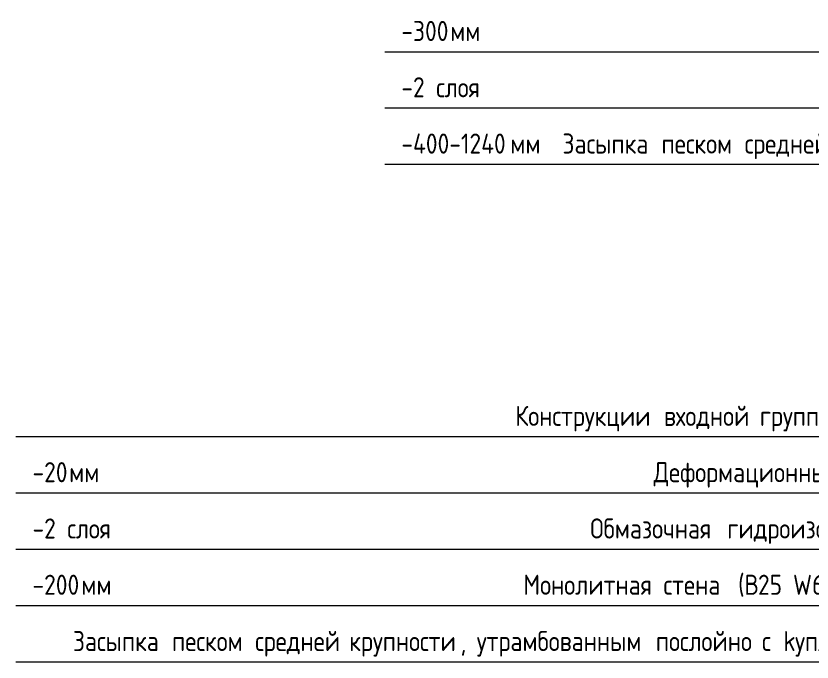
# Model space of a CAD drawing. Header units: millimetres. Extents: x -24808 to 10587, y -3433 to 75724.
# Drawn here: x 36 to 2511, y -1067 to 942 of the extents above; entities that cross this region are included whole.
import ezdxf

# ---------------------------------------------------------------- set-up
doc = ezdxf.new("R2010")
doc.units = ezdxf.units.MM
doc.layers.add('AA_Vinoska', color=5, linetype='Continuous', lineweight=9)
doc.styles.add('ISOCPEUR_3', font='isocpeur.ttf', dxfattribs={"width": 0.85, "height": 62.5})

# ---------------------------------------------------------------- blocks, each defined once
blk = doc.blocks.new('010_Флажок - Верх ПП-3855260-Сечение 1')
at = {"layer": 'AA_Vinoska'}
for p, q in [((-74403.3, 830), (-77528.3, 830)), ((-74403.3, 830), (-74403.3, 655)), ((-74403.3, 655), (-77528.3, 655)), ((-74403.3, 655), (-74403.3, 480)), ((-74403.3, 480), (-77528.3, 480)), ((-74403.3, -20), (-74403.3, 480)), ((-74403.3, -20), (-74465.8, 88.3)), ((-74403.3, -20), (-74340.8, 88.3))]:
    blk.add_line(p, q, dxfattribs=at)
blk = doc.blocks.new('010_Флажок - Бок Стена Вх груп-3880865-Сечение 1')
at = {"layer": 'AA_Vinoska'}
for p, q in [((-75025, -366.6), (-75133.3, -304.1)), ((-75925, -366.6), (-78675, -366.6)), ((-75025, -366.6), (-75925, -366.6)), ((-75925, -366.6), (-75925, -541.6)), ((-75025, -366.6), (-75133.3, -429.1)), ((-75925, -541.6), (-78675, -541.6)), ((-75925, -541.6), (-75925, -716.6)), ((-75925, -716.6), (-78675, -716.6)), ((-75925, -716.6), (-75925, -891.6)), ((-75925, -891.6), (-78675, -891.6)), ((-75925, -891.6), (-75925, -1066.6)), ((-75925, -1066.6), (-78675, -1066.6))]:
    blk.add_line(p, q, dxfattribs=at)

msp = doc.modelspace()

# ---------------------------------------------------------------- block references
at = {"layer": 'AA_Vinoska'}
for name in ['010_Флажок - Верх ПП-3855260-Сечение 1', '010_Флажок - Бок Стена Вх груп-3880865-Сечение 1']:
    msp.add_blockref(name, (78710.6891, 0), dxfattribs=at)

# ---------------------------------------------------------------- texts
at = {"layer": 'AA_Vinoska', "insert": (1233.8788, 926.5967), "char_height": 62.5, "width": 183.987281, "attachment_point": 1, "style": 'ISOCPEUR_3', "bg_fill": 3, "box_fill_scale": 1.25, "bg_fill_color": 256, "bg_fill_true_color": 13158600, "bg_fill_transparency": 0}
msp.add_mtext('-300', dxfattribs=at)

# ---------------------------------------------------------------- next in the draw order: texts
at = {"layer": 'AA_Vinoska', "char_height": 62.5, "attachment_point": 1, "style": 'ISOCPEUR_3', "bg_fill": 3, "box_fill_scale": 1.25, "bg_fill_color": 256, "bg_fill_true_color": 13158600, "bg_fill_transparency": 0}
for s, insert, width in [('мм', (1385.6835, 926.5967), 102.215156), ('-2 ', (1233.8788, 751.5967), 131.176117), ('-400-1240', (1233.8788, 576.5967), 410.564211), ('Засыпка', (1734.6499, 576.5967), 333.902844), ('Конструкции', (1587.6589, -270.015), 521.297297), ('-20', (87.2253, -445.015), 137.990461), ('Деформационный', (2017.7589, -445.015), 688.248719), ('-2 ', (87.2253, -620.015), 131.176117), ('Обмазочная', (1820.9839, -620.015), 477.004062), ('-200', (87.2253, -795.015), 183.987281), ('Монолитная', (1612.9464, -795.015), 488.929164), ('Засыпка', (212.9964, -970.015), 333.902844)]:
    msp.add_mtext(s, dxfattribs=dict(at, insert=insert, width=width))

# ---------------------------------------------------------------- next in the draw order: texts
for s, insert, width in [('слоя', (1342.1099, 751.5967), 177.172937), ('мм', (1572.6281, 576.5967), 102.215156), ('\\fISOCPEUR|b0|i0|c204|p34|;\\W.85; ', (2010.1473, 576.5967), 39.182477), ('\\fISOCPEUR|b0|i0|c204|p34|;\\W.85; ', (2017.7721, -270.015), 39.182477), ('мм', (201.0788, -445.015), 102.215156), ('слоя', (195.4564, -620.015), 177.172937), ('\\fISOCPEUR|b0|i0|c204|p34|;\\W.85; ', (2214.5516, -620.015), 39.182477), ('мм', (239.03, -795.015), 102.215156), ('\\fISOCPEUR|b0|i0|c204|p34|;\\W.85; ', (2016.3533, -795.015), 39.182477), ('\\fISOCPEUR|b0|i0|c204|p34|;\\W.85; ', (488.4938, -970.015), 39.182477)]:
    msp.add_mtext(s, dxfattribs=dict(at, insert=insert, width=width))

# ---------------------------------------------------------------- next in the draw order: texts
for s, insert, width in [('песком', (2042.4761, 576.5967), 274.277336), ('входной', (2050.1009, -270.015), 321.977742), ('гидроизоляция', (2246.8803, -620.015), 599.66225), ('стена', (2048.682, -795.015), 240.205617), ('песком', (520.8225, -970.015), 274.277336)]:
    msp.add_mtext(s, dxfattribs=dict(at, insert=insert, width=width))

# ---------------------------------------------------------------- next in the draw order: texts
for s, insert, width in [('\\fISOCPEUR|b0|i0|c204|p34|;\\W.85; ', (2268.7775, 576.5967), 39.182477), ('\\fISOCPEUR|b0|i0|c204|p34|;\\W.85; ', (2315.7591, -270.015), 39.182477), (' (', (2246.8715, -795.015), 64.736266), ('\\fISOCPEUR|b0|i0|c204|p34|;\\W.85; ', (747.124, -970.015), 39.182477)]:
    msp.add_mtext(s, dxfattribs=dict(at, insert=insert, width=width))

# ---------------------------------------------------------------- next in the draw order: texts
for s, insert, width in [('средней', (2301.1063, 576.5967), 315.163398), ('группы', (2348.0879, -270.015), 281.09168), ('\\fISOCPEUR|b0|i0|c204|p34|;\\W.85;В', (2300.2842, -795.015), 51.107578), ('средней', (779.4527, -970.015), 315.163398)]:
    msp.add_mtext(s, dxfattribs=dict(at, insert=insert, width=width))

# ---------------------------------------------------------------- next in the draw order: texts
for s, insert, width in [('25 W6 F150)', (2342.4522, -795.015), 483.818406), ('\\fISOCPEUR|b0|i0|c204|p34|;\\W.85; ', (1039.4885, -970.015), 39.182477)]:
    msp.add_mtext(s, dxfattribs=dict(at, insert=insert, width=width))

# ---------------------------------------------------------------- next in the draw order: texts
at = {"layer": 'AA_Vinoska', "insert": (1071.8173, -970.015), "char_height": 62.5, "width": 419.082141, "attachment_point": 1, "style": 'ISOCPEUR_3', "bg_fill": 3, "box_fill_scale": 1.25, "bg_fill_color": 256, "bg_fill_true_color": 13158600, "bg_fill_transparency": 0}
msp.add_mtext('крупности', dxfattribs=at)

# ---------------------------------------------------------------- next in the draw order: texts
at = {"layer": 'AA_Vinoska', "insert": (1417.5947, -970.015), "char_height": 62.5, "width": 61.329094, "attachment_point": 1, "style": 'ISOCPEUR_3', "bg_fill": 3, "box_fill_scale": 1.25, "bg_fill_color": 256, "bg_fill_true_color": 13158600, "bg_fill_transparency": 0}
msp.add_mtext(', ', dxfattribs=at)

# ---------------------------------------------------------------- next in the draw order: texts
at = {"layer": 'AA_Vinoska', "insert": (1468.1962, -970.015), "char_height": 62.5, "width": 635.437555, "attachment_point": 1, "style": 'ISOCPEUR_3', "bg_fill": 3, "box_fill_scale": 1.25, "bg_fill_color": 256, "bg_fill_true_color": 13158600, "bg_fill_transparency": 0}
msp.add_mtext('утрамбованным', dxfattribs=at)

# ---------------------------------------------------------------- next in the draw order: texts
at = {"layer": 'AA_Vinoska', "insert": (1992.4846, -970.015), "char_height": 62.5, "width": 39.182477, "attachment_point": 1, "style": 'ISOCPEUR_3', "bg_fill": 3, "box_fill_scale": 1.25, "bg_fill_color": 256, "bg_fill_true_color": 13158600, "bg_fill_transparency": 0}
msp.add_mtext('\\fISOCPEUR|b0|i0|c204|p34|;\\W.85; ', dxfattribs=at)

# ---------------------------------------------------------------- next in the draw order: texts
at = {"layer": 'AA_Vinoska', "insert": (2024.8134, -970.015), "char_height": 62.5, "width": 361.160219, "attachment_point": 1, "style": 'ISOCPEUR_3', "bg_fill": 3, "box_fill_scale": 1.25, "bg_fill_color": 256, "bg_fill_true_color": 13158600, "bg_fill_transparency": 0}
msp.add_mtext('послойно', dxfattribs=at)

# ---------------------------------------------------------------- next in the draw order: texts
at = {"layer": 'AA_Vinoska', "insert": (2322.8004, -970.015), "char_height": 62.5, "width": 39.182477, "attachment_point": 1, "style": 'ISOCPEUR_3', "bg_fill": 3, "box_fill_scale": 1.25, "bg_fill_color": 256, "bg_fill_true_color": 13158600, "bg_fill_transparency": 0}
msp.add_mtext('\\fISOCPEUR|b0|i0|c204|p34|;\\W.85; ', dxfattribs=at)

# ---------------------------------------------------------------- next in the draw order: texts
at = {"layer": 'AA_Vinoska', "insert": (2355.1292, -970.015), "char_height": 62.5, "width": 39.182477, "attachment_point": 1, "style": 'ISOCPEUR_3', "bg_fill": 3, "box_fill_scale": 1.25, "bg_fill_color": 256, "bg_fill_true_color": 13158600, "bg_fill_transparency": 0}
msp.add_mtext('\\fISOCPEUR|b0|i0|c204|p34|;\\W.85;с', dxfattribs=at)

# ---------------------------------------------------------------- next in the draw order: texts
at = {"layer": 'AA_Vinoska', "insert": (2387.4579, -970.015), "char_height": 62.5, "width": 85.179297, "attachment_point": 1, "style": 'ISOCPEUR_3', "bg_fill": 3, "box_fill_scale": 1.25, "bg_fill_color": 256, "bg_fill_true_color": 13158600, "bg_fill_transparency": 0}
msp.add_mtext(' k', dxfattribs=at)

# ---------------------------------------------------------------- next in the draw order: texts
at = {"layer": 'AA_Vinoska', "insert": (2457.7379, -970.015), "char_height": 62.5, "width": 137.990461, "attachment_point": 1, "style": 'ISOCPEUR_3', "bg_fill": 3, "box_fill_scale": 1.25, "bg_fill_color": 256, "bg_fill_true_color": 13158600, "bg_fill_transparency": 0}
msp.add_mtext('упл', dxfattribs=at)

doc.saveas('drawing.dxf')
